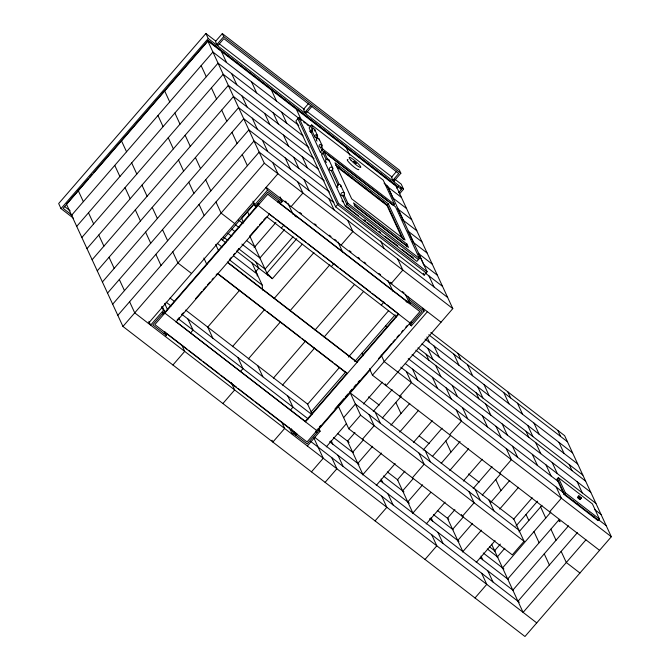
<?xml version="1.0" encoding="UTF-8"?>
<svg xmlns="http://www.w3.org/2000/svg" width="670" height="670" viewBox="0 0 670 670"><rect width="100%" height="100%" fill="white"/><g stroke="black" fill="none" stroke-linecap="round" stroke-linejoin="round"><path stroke-width="1" d="M215.824 41.163L205.891 33.5L58.667 203.538L61.004 208.596L73.415 218.169M61.004 208.596L208.228 38.55L205.891 33.5M88.34 178.865L66.439 204.157L122.953 326.458L524.962 636.5L611.333 536.745L564.634 435.668L430.852 332.488M89.654 177.341L92.393 174.183M93.741 172.626L196.168 54.32M196.98 53.382L207.775 40.92L396.288 186.302M222.314 33.584L215.439 41.515L216.846 44.547L217.976 45.426L223.872 38.626L398.75 173.505L392.863 180.305L394.002 181.176L400.869 173.245L399.471 170.214L222.314 33.584L223.713 36.615L400.869 173.245M216.846 44.547L223.713 36.615M71.581 215.271L212.918 52.034L299.884 119.109M76.715 226.393L218.052 63.156L298.786 125.416M81.857 237.507L223.194 74.27L303.007 135.834M86.991 248.629L228.328 85.391L308.904 147.534M92.125 259.751L233.462 96.513L314.037 158.648M97.267 270.864L238.604 107.627L318.418 169.183M102.401 281.986L243.738 118.749L324.263 180.85M107.543 293.1L248.88 129.863L329.447 192.005M112.677 304.222L254.014 140.985L333.878 202.583M117.82 315.344L259.156 152.107L447.669 297.488M308.686 103.348L303.451 109.394L304.85 112.426L305.989 113.305L311.877 106.496M310.445 126.463L298.853 117.526L295.914 120.927L335.611 206.837L424.185 275.152L427.133 271.752L387.436 185.841L384.119 183.287M304.85 112.426L310.746 105.626M122.953 326.458L264.29 163.22L207.775 40.92M389.337 202.332L393.449 205.506L394.429 204.367L383.223 180.113L311.676 124.938L309.121 127.886L320.335 152.14L322.798 154.041M148.363 323.367L277.916 173.731L272.782 162.609M222.423 240.128L254.458 203.127M241.51 218.772L254.332 203.965M161.646 306.6L163.388 310.378L150.633 325.118L148.882 321.332M266.116 187.382L267.43 190.221L254.667 204.953L255.806 205.832L267.581 192.231L281.207 202.742L282.196 201.603L280.01 196.88M162.341 306.525L164.527 311.257L152.743 324.858L166.378 335.368L165.389 336.499M163.137 314.272L258.997 203.554M320.335 152.14L322.881 149.192L321.165 145.465M164.1 333.618L165.088 332.488M277.958 202.122L278.938 200.983M177.173 319.942L179.225 317.572M181.955 314.414L183.32 312.831M195.632 298.611L201.787 291.509M203.152 289.926L205.891 286.768M207.256 285.185L209.995 282.028M212.047 279.658L213.412 278.084M216.15 274.918L217.516 273.343M229.383 259.633L231.435 257.263M233.487 254.893L234.852 253.319M237.59 250.161L238.956 248.578M250.58 235.153L258.101 226.46M259.474 224.885L262.204 221.728M263.578 220.145L265.63 217.775M324.054 151.721L321.5 154.669L345.318 206.218L416.866 261.392L419.42 258.444L395.593 206.896L324.054 151.721L327.948 160.155M254.089 247.649L275.906 222.457M291.123 206.603L302.899 193.002L297.765 181.88M190.406 333.091L193.019 330.067L187.885 318.953M281.358 228.043L283.971 225.028M284.449 229.634L259.91 257.975L241.887 244.081M172.919 364.991L184.702 351.39L182.131 345.829M207.558 327.295L239.651 290.236M255.354 272.095L258.762 268.151L255.965 262.087M292.991 236.82L265.052 269.097L238.621 248.712M296.751 238.679L266.92 273.142L272.397 278.661L302.229 244.207M335.611 206.837L338.551 203.437L298.853 117.526M345.318 206.218L347.872 203.27L343.978 194.836M232.415 346.708L264.616 309.523M274.147 298.51L313.937 252.556M396.699 171.227L391.464 177.274L392.863 180.305M341.089 245.136L352.872 231.535L347.73 220.413M248.31 358.969L280.512 321.784M290.051 310.771L329.841 264.817M396.59 188.069L398.65 185.699M240.371 371.632L242.984 368.609L237.85 357.487M331.323 266.585L333.936 263.561M402.05 238.084L387.009 205.523L388.382 203.931L335.008 162.768L351.683 198.856L405.057 240.019L388.382 203.931M398.692 192.617L401.439 189.451L400.593 187.633M399.446 193.94L403.549 189.2L401.221 184.141L394.597 179.032M222.884 403.533L234.667 389.932L231.242 382.511M273.41 378.106L305.478 341.072M315.034 330.042L354.606 284.34M282.497 385.116L314.565 348.073M324.121 337.043L363.684 291.341M406.707 246.862L405.936 245.195L406.925 244.064L353.551 202.901L355.092 206.234L408.466 247.397L406.925 244.064M391.054 283.678L402.838 270.069L397.695 258.955M290.336 410.166L292.958 407.142L287.815 396.02M381.289 305.118L383.91 302.095M307.48 404.378L339.548 367.344M348.417 357.102L388.675 310.612M310.847 412.209L345.77 371.875M354.673 361.591L395.158 314.825M291.383 428.733L293.56 433.465L292.581 434.595L289.524 427.979M408.072 296.86L409.378 299.699L408.399 300.83L422.025 311.341L410.249 324.942L411.388 325.821L424.144 311.081L422.837 308.25M386.959 304.766L398.742 314.18L305.495 421.866L305.26 421.363L346.976 373.182L334.606 363.642M227.566 262.506L357.026 362.353L356.792 361.85L398.508 313.669M296.818 434.076L295.839 435.215L294.088 431.43M410.668 302.58L409.688 303.719L405.342 294.214M319.339 426.974L320.704 425.408M334.992 408.893L343.844 398.675M345.201 397.109L347.923 393.96M349.288 392.385L352.01 389.245M354.053 386.883L356.097 384.53M358.132 382.168L359.497 380.602M378.55 358.592L391.489 343.651M392.846 342.077L394.89 339.724M396.933 337.362L398.968 335.008M401.699 331.859L403.055 330.293M405.777 327.144L407.142 325.57M318.309 429.839L370.351 369.731M318.099 428.473L318.97 430.366L307.195 443.967L293.56 433.465M307.346 445.977L320.109 431.245L318.794 428.406M599.558 550.346L372.436 375.183L427.401 311.701M343.626 417.653L355.401 404.043L518.932 530.163M326.29 446.865L346.532 423.49M363.4 404.002L382.294 382.185M311.466 471.847L323.241 458.238L313.828 437.862M348.76 428.767L360.544 415.166L350.268 392.93L513.798 519.049L524.074 541.285L512.29 554.886L348.76 428.767L338.492 406.531M208.136 40.543L395.819 185.297L452.803 308.61L386.062 385.694L385.208 383.843M354.966 432.586L347.521 441.187L362.939 474.544M373.224 411.497L392.118 389.68M325.092 482.358L336.868 468.749L331.734 457.635M362.395 439.277L374.17 425.676L369.028 414.554M399.689 396.204L411.464 382.595L406.33 371.482M352.663 452.3L363.492 439.796M382.352 418.013L401.305 396.121M357.495 463.774L372.646 446.279M390.861 425.232L409.789 403.382M362.629 474.896L381.523 453.071M399.747 432.033L418.633 410.208M376.255 485.407L395.149 463.581M413.373 442.543L432.267 420.718M404.94 471.119L397.494 479.72L412.904 513.078M423.197 450.039L442.091 428.214M375.058 520.892L386.841 507.291L381.699 496.169M412.36 477.819L424.135 464.209L419.001 453.096M449.654 434.738L461.437 421.137L456.295 410.015M402.628 490.842L413.457 478.33M432.318 456.546L450.6 435.433M407.46 502.316L422.611 484.812M441.195 463.347L460.089 441.522M412.594 513.429L430.818 492.391M449.712 470.566L468.606 448.749M426.221 523.94L445.115 502.123M463.339 481.077L482.232 459.26M454.905 509.661L447.459 518.262L462.869 551.611M473.162 488.572L492.056 466.747M425.031 559.425L436.806 545.824L431.673 534.702M499.619 473.271L511.403 459.67L506.26 448.557M452.593 529.375L463.431 516.871M482.283 495.088L500.565 473.975M457.426 540.849L472.576 523.345M490.8 502.307L509.719 480.457M462.568 551.971L481.462 530.146M499.678 509.108L518.572 487.283M476.194 562.482L495.088 540.656M513.304 519.61L532.198 497.793M494.318 551.083L500.39 544.073M515.908 526.143L537.499 501.202M558.344 477.618L556.971 479.201L563.981 494.368L598.05 520.64L599.424 519.057L592.414 503.89L558.344 477.618L565.354 492.777L599.424 519.057M497.123 557.147L504.845 548.219M519.016 531.854L541.963 505.356M563.981 494.368L565.354 492.777M474.996 597.967L486.772 584.357L481.638 573.244M549.593 511.813L561.368 498.204L556.234 487.09M502.257 568.269L550.841 512.156M577.523 497.282L578.897 495.8L581.426 498.028L580.044 499.51L577.523 497.282L578.604 497.726M507.391 579.382L559.35 519.376M578.118 498.019L579.299 496.663L578.696 495.926M579.165 498.941L580.346 497.584L581.426 498.028M512.533 590.505L568.537 525.816M517.667 601.627L577.406 532.625M585.932 539.836L523.111 612.388L491.629 544.241M580.044 499.51L579.65 498.647M578.47 497.76C576.828 496.914 580.379 500.105 579.575 498.74M559.065 520.607C556.728 519.25 561.661 523.329 559.542 521.009M219.132 43.709L304.381 109.461M306.868 111.371L392.109 177.123M208.228 38.55L403.549 189.2M401.439 189.451L208.378 40.56L63.114 208.337L72.234 215.363M303.56 121.94L305.21 123.213M306.86 124.486L308.51 125.767M385.861 185.423L401.43 197.424M406.564 208.537L392.938 198.027L387.804 186.913M322.881 149.192L394.429 204.367M326.014 153.497L321.901 150.331L320.587 147.484M327.663 154.77L387.687 201.067M397.662 208.831L411.707 219.659M338.099 166.922L339.749 168.195M370.25 191.72L371.9 192.994M335.67 165.172L387.402 205.07L403.307 239.492M344.129 171.863L352.37 178.22M358.14 182.667L359.782 183.94M361.432 185.213L368.852 190.933M376.264 196.653L384.513 203.01M336.918 166.889L387.009 205.523M401.975 219.316L416.841 230.781M407.938 231.066L421.974 241.895M413.072 242.188L427.117 253.017M418.214 253.302L432.25 264.131M354.221 205.305L405.936 245.195M347.872 203.27L419.42 258.444M418.432 259.583L346.892 204.4L342.563 195.029M423.348 264.424L437.393 275.253M347.579 207.147L350.041 209.048M364.045 219.844L365.686 221.117M378.86 231.276L380.51 232.54M393.684 242.699L397.796 245.873M410.97 256.041L413.44 257.942M346.767 206.812L358.358 215.748M364.153 220.221L365.812 221.502M367.47 222.775L376.582 229.802M384.856 236.192L393.968 243.218M402.251 249.6L412.192 257.272M338.551 203.437L427.133 271.752M426.154 272.891L337.571 204.576L297.874 118.657M425.182 272.991L442.527 286.375M264.29 163.22L452.803 308.61M285.127 201.117L286.768 202.374M299.875 212.482L301.508 213.747M314.615 223.855L316.257 225.12M329.364 235.229L330.997 236.493M334.682 239.332L336.323 240.597M349.43 250.706L351.072 251.97M358.031 257.339L359.673 258.603M364.178 262.079L365.812 263.344M378.918 273.452L380.56 274.708M390.35 282.263L391.958 283.502M402.435 291.584L404.052 292.832M266.141 187.332L441.028 322.211M267.43 190.221L282.196 201.603M409.378 299.699L424.144 311.081M277.43 201.385L409.755 303.443M294.767 215.707L296.408 216.971M405.961 301.458L407.569 302.706M428.741 334.766L567.431 441.731M257.766 203.563L258.905 204.442M411.078 321.801L412.209 322.68M273.997 217.641L269.047 213.831L269.281 214.333L176.034 322.027L175.8 321.516L305.26 421.363M275.638 218.914L306.148 242.448M307.798 243.721L320.997 253.888M322.647 255.161L338.308 267.246M339.958 268.519L353.157 278.695M354.798 279.968L370.468 292.053M372.118 293.318L385.309 303.493M411.388 325.821L410.074 322.982L257.69 205.07M266.844 216.862L396.598 316.927M425.014 339.053L572.574 452.853M421.958 343.852L577.707 463.967M417.938 347.906L582.841 475.089M415.827 350.175L585.647 481.152M238.721 220.162L242.858 223.361M412.1 354.464L590.789 492.266M234.734 223.613L221.1 213.102L215.966 201.98M235.597 224.911L238.989 227.524M408.231 358.634L595.923 503.388M231.644 229.023L235.111 231.694M246.518 240.488L254.776 246.862M405.291 363.525L558.462 481.655M594.508 509.451L601.057 514.51M227.968 233.336L231.828 236.317M400.76 367.185L563.604 492.777M598.009 519.309L606.199 525.623M598.436 520.188L564.375 493.916L557.365 478.748M573.16 500.8L574.801 502.065M576.443 503.329L579.726 505.858M587.925 512.181L589.567 513.446M591.208 514.719L594.491 517.248M223.755 237.247L227.884 240.429M611.333 536.745L384.212 361.582L381.213 355.092M221.008 239.039L225.899 242.808M236.485 250.965L272.397 278.661M217.189 243.252L222.08 247.012M233.478 255.806L257.087 274.022L257.247 276.023M229.659 260.019L262.23 285.135L262.615 290.16M227.331 262.003L356.792 361.85M217.943 273.67L265.345 310.227M266.995 311.5L300.797 337.571M302.446 338.844L332.957 362.37M217.75 273.846L347.211 373.692L346.976 373.182M368.542 396.9L379.195 405.116M419.328 436.069L429.16 443.649M468.481 473.975L479.125 482.182M191.545 273.486L177.918 262.975L172.776 251.861M579.927 573.018L566.301 562.507L561.159 551.393M360.544 415.166L524.074 541.285M64.328 206.343L70.132 210.816M170.046 298.041L174.141 301.199M185.607 310.043L307.664 404.178M489.41 546.712L495.147 551.134M337.395 433.373L349.129 442.418M387.361 471.915L398.014 480.122M437.334 510.448L448.8 519.292M487.299 548.981L497.944 557.197M166.118 302.17L171.093 305.997M181.738 314.213L311.994 414.671M333.526 437.544L353.182 452.702M383.382 475.993L403.968 491.872M433.456 514.619L453.121 529.777M483.221 552.993L503.907 568.947M178.513 318.878L308.267 418.951M163.388 310.378L164.527 311.257M318.97 430.366L320.109 431.245M329.59 441.672L359.028 464.369M380.326 480.792L409.37 503.195M429.47 518.697L458.958 541.444M480.256 557.867L508.22 579.433M162.559 313.526L163.698 314.397L162.827 312.505M315.872 431.756L317.01 432.636L316.131 430.743M314.582 437.25L513.362 590.555M310.713 441.421L519.317 602.305M164.552 331.75L186.888 348.97M188.538 350.251L201.77 360.452M203.429 361.725L219.14 373.843M220.79 375.125L236.51 387.243M238.16 388.516L253.871 400.635M255.53 401.908L289.44 428.063M291.09 429.336L296.877 433.8M536.737 622.899L134.729 312.856L129.595 301.734M579.299 496.663L580.346 497.584M557.817 430.408L560.622 436.48M558.939 442.342L564.081 453.456M569.215 464.578L572.021 470.642M577.155 481.764L582.297 492.877M533.957 423.072L539.099 434.194M552.172 462.493L557.314 473.606M517.466 403.198L522.6 414.311M527.742 425.433L532.876 436.547M535.682 442.619L540.816 453.732M545.958 464.854L551.092 475.968M507.852 391.875L510.649 397.938M526.067 431.296L528.865 437.359M503.84 392.687L508.974 403.801M532.332 454.344L537.466 465.457M393.298 179.661L394.002 181.176M483.991 384.538L489.133 395.652M502.207 423.959L507.341 435.073M512.483 446.195L517.617 457.308M540.615 506.914L545.749 518.036M550.891 529.149L556.025 540.271M398.072 209.149L403.214 220.271M408.348 231.384L413.491 242.507M418.624 253.62L423.767 264.742M428.901 275.864L434.034 286.978M467.501 364.656L472.635 375.778M477.777 386.892L482.911 398.014M485.717 404.077L490.85 415.199M495.984 426.313L501.127 437.435M423.314 273.268L424.185 275.152M457.886 353.341L460.684 359.405M476.094 392.762L478.899 398.826M453.875 354.145L459.009 365.267M482.358 415.802L487.5 426.924M526.034 514.451L528.831 520.523M533.973 531.637L539.107 542.759M544.249 553.872L549.383 564.994M346.323 147.768L349.748 155.18M434.026 345.996L439.16 357.118M452.242 385.418L457.375 396.54M462.518 407.653L467.652 418.775M495.783 479.502L500.917 490.616M426.916 336.935L429.478 342.496M380.644 241.033L384.069 248.444M427.803 348.358L432.946 359.48M435.743 365.544L440.885 376.657M446.019 387.779L451.161 398.901M426.128 354.221L428.934 360.284M409.864 322.429L410.099 322.932M409.378 323.049L410.249 324.942M387.93 280.395L393.064 291.517M432.393 377.269L437.527 388.391M488.815 499.778L493.949 510.9M329.062 160.122L332.797 168.212A1.826 1.7 -24.8 0 1 330.762 170.565A1.826 1.7 -24.8 0 1 329.732 167.81A1.826 1.7 -24.8 0 1 332.797 168.212M340.737 185.397L344.472 193.479A1.826 1.7 -24.8 0 1 342.437 195.841A1.826 1.7 -24.8 0 1 341.407 193.086A1.826 1.7 -24.8 0 1 344.472 193.479M314.758 129.578L317.563 135.642A1.516 1.415 -24.8 0 1 315.863 137.61A1.516 1.415 -24.8 0 1 315.009 135.315A1.516 1.415 -24.8 0 1 317.563 135.642M319.196 139.184L322.002 145.248A1.516 1.415 -24.8 0 1 320.302 147.207A1.516 1.415 -24.8 0 1 319.448 144.913A1.516 1.415 -24.8 0 1 322.002 145.248M311.676 124.938L313.401 128.665M316.416 135.198L318.141 138.933M332.278 169.527L339.213 184.526M310.696 126.069L312.706 130.416M315.771 137.048L316.642 138.95M323.074 152.852L326.106 159.418M331.298 170.666L338.233 185.657M311.927 130.667L314.724 136.73M475.181 489.268L480.323 500.39M296.358 109.235L301.492 120.349M412.544 369.12L417.686 380.242M445.818 440.961L450.952 452.082M468.967 491.629L474.1 502.751L462.325 516.352L461.471 514.501M328.97 198.789L334.104 209.911M385.711 325.737L386.573 327.588M271.375 89.964L276.509 101.078M281.651 112.2L286.785 123.322M302.195 156.671L307.337 167.793M337.965 241.862L342.672 252.054M481.001 556.058L482.718 559.76M487.852 570.882L492.994 582.004M273.159 112.811L278.293 123.925M283.435 135.047L288.569 146.169M293.711 157.283L298.845 168.405M303.979 179.518L309.121 190.64M425.216 450.734L430.358 461.848M251.526 81.815L256.66 92.929M264.667 113.414L269.801 124.536M285.219 157.894L290.353 169.008M395.844 402.427L400.987 413.541M362.16 352.948L363.442 355.728M369.438 368.693L372.436 375.183M221.402 51.431L226.544 62.545M231.678 73.666L236.82 84.78M241.954 95.902L247.096 107.016M252.23 118.138L257.364 129.26M262.506 140.373L267.64 151.495M287.991 203.328L293.133 214.442M431.036 517.525L432.753 521.226M437.887 532.349L443.029 543.462M375.25 412.201L380.384 423.314M201.134 65.635L206.276 76.757M211.41 87.879L216.552 98.993M221.686 110.114L226.828 121.228M231.962 132.35L237.096 143.472M242.239 154.586L247.372 165.708M252.925 201.176L255.94 207.851M381.071 478.983L382.779 482.693M387.922 493.807L393.055 504.929M247.582 211.754L249.19 215.221M241.694 218.554L243.696 222.892M249.634 235.74L267.849 275.161M251.953 262.9L262.23 285.135M331.106 440.45L332.814 444.151M337.956 455.273L343.09 466.395M164.594 90.793L169.728 101.915M174.87 113.029L180.004 124.151M185.138 135.273L190.28 146.387M195.414 157.509L200.556 168.622M205.69 179.744L210.832 190.866M307.438 403.826L311.944 413.44M316.617 430.123L316.851 430.626L164.443 312.756M157.952 115.516L163.086 126.638M168.229 137.752L173.363 148.874M178.505 159.988L183.639 171.11M188.773 182.232L193.915 193.345M199.049 204.467L204.191 215.581M215.648 244.441L218.646 250.932M257.699 365.636L262.833 376.758M281.635 421.974L284.633 428.465L272.858 442.066L271.995 440.215M203.873 258.042L206.871 264.533M207.725 327.102L212.867 338.216M121.404 140.675L126.546 151.788M131.68 162.911L136.814 174.033M141.956 185.146L147.09 196.268M152.232 207.382L157.366 218.504M162.508 229.626L167.642 240.739M114.763 165.398L119.905 176.511M125.039 187.633L130.181 198.747M135.315 209.869L140.449 220.991M145.591 232.105L150.725 243.227M155.867 254.34L161.001 265.462M164.611 303.393L167.609 309.875M164.627 331.583L166.378 335.368M78.223 190.548L83.356 201.67M88.49 212.792L93.632 223.906M98.766 235.028L103.909 246.141M109.042 257.263L114.185 268.377M119.319 279.499L124.453 290.621M337.856 187.407A1.826 1.7 -24.8 0 1 337.579 185.121A1.826 1.7 -24.8 0 1 339.958 184.526A1.826 1.7 -24.8 0 1 340.661 186.712M326.575 162.366A1.826 1.7 -24.8 0 1 325.679 160.256A1.826 1.7 -24.8 0 1 327.856 159.1A1.826 1.7 -24.8 0 1 329.129 161.009M358.844 169.401A7.596 1.214 40.9 0 1 351.716 165.096A7.596 1.214 40.9 0 1 347.948 159.669M312.689 131.446A1.516 1.415 -24.8 0 1 312.053 129.461A1.516 1.415 -24.8 0 1 314.222 128.916A1.516 1.415 -24.8 0 1 314.481 131.002M317.128 141.052A1.516 1.415 -24.8 0 1 316.374 139.293A1.516 1.415 -24.8 0 1 318.191 138.33A1.516 1.415 -24.8 0 1 319.255 139.921M353.886 161.378L356.147 163.396L353.886 161.378M267.74 194.241L154.862 324.598L307.036 441.966L419.914 311.6L267.74 194.241M309.883 131.136L311.232 132.325L309.883 131.136M342.102 200.874L343.459 202.064L342.102 200.874M351.038 160.256A7.596 1.214 40.9 0 0 360.661 167.425A7.596 1.214 40.9 0 0 353.35 159.477A7.596 1.214 40.9 0 0 351.038 160.256"/></g></svg>
